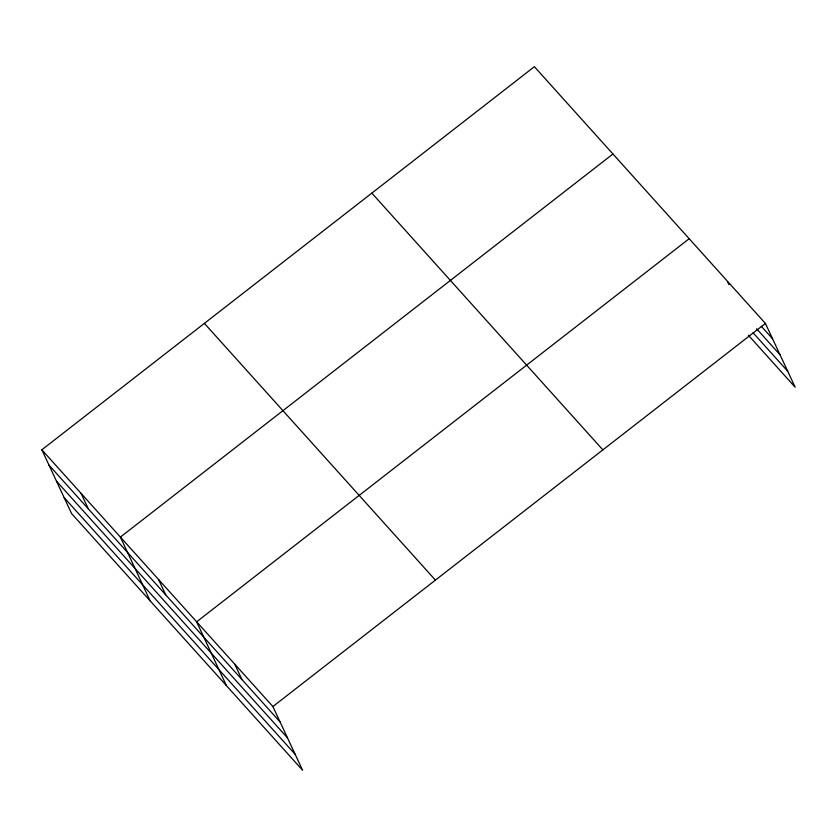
<?xml version="1.0" encoding="UTF-8"?>
<svg xmlns="http://www.w3.org/2000/svg" width="837" height="837" viewBox="0 0 837 837"><rect width="100%" height="100%" fill="white"/><g stroke="black" fill="none" stroke-linecap="round" stroke-linejoin="round"><path stroke-width="1.26" d="M41.85 449.793L272.883 706.543L302.617 770.302L71.574 513.552L41.85 449.793L534.383 66.698L765.426 323.448L795.15 387.207L748.362 335.208M612.935 153.998L120.402 537.092L150.126 600.84M689.175 238.723L196.643 621.818L226.367 685.566M272.883 706.543L765.426 323.448M761.325 326.315L772.593 338.828M756.648 328.795L780.032 354.794M753.049 332.728L787.701 371.241M371.848 193.127L602.881 449.877M204.385 323.375L435.418 580.125M49.017 465.173L280.06 721.923M56.466 481.139L287.499 737.889M64.135 497.586L295.168 754.336M727.855 282.268L728.954 284.632M234.768 664.18L241.935 679.56M158.528 579.455L165.695 594.835M81.126 493.443L88.293 508.823"/></g></svg>
